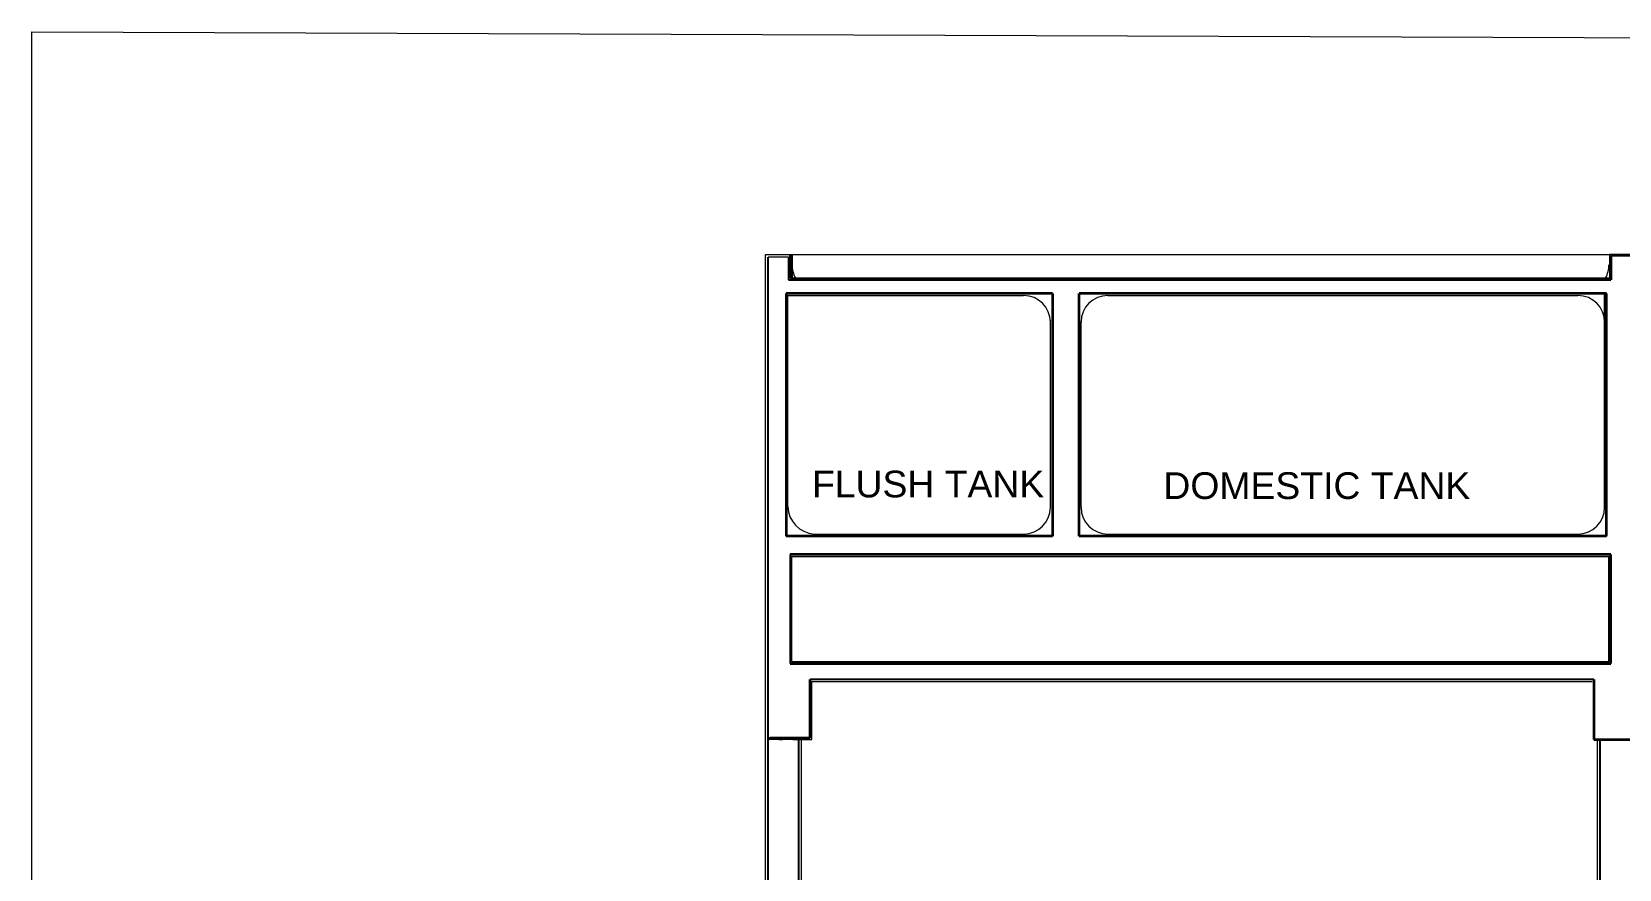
# Model space of a CAD drawing. Header units: millimetres. Extents: x -1932176 to 78768, y -1967 to 1266654.
# Drawn here: x -397321 to -385438, y 411596 to 417863 of the extents above; entities that cross this region are included whole.
import ezdxf

# ---------------------------------------------------------------- set-up
doc = ezdxf.new("R2010")
doc.units = ezdxf.units.MM
for name, color, linetype, lineweight in [('NAMES', 252, 'Continuous', 15), ('PLASTER', 252, 'Continuous', 15), ('SHEET', 7, 'Continuous', 13)]:
    doc.layers.add(name, color=color, linetype=linetype, lineweight=lineweight)
doc.styles.get("Standard").update_dxf_attribs({"font": 'arial.ttf'})

msp = doc.modelspace()

# ---------------------------------------------------------------- linework, layer by layer
at = {"linetype": 'Continuous', "lineweight": 20, "ltscale": 2}
for p, q in [((-391829.40563, 416195.91305), (-385510.78637, 416195.91305)), ((-391640.44299, 416021.43746), (-385510.78637, 416021.43746)), ((-391661.96493, 415889.49781), (-389895.88395, 415889.49781)), ((-391602.67546, 415904.49781), (-389680.88395, 415904.49781)), ((-389265.88395, 415889.49781), (-385746.8418, 415889.49781)), ((-391606.76123, 414089.49781), (-389680.88395, 414089.49781)), ((-391464.06552, 414104.49781), (-389895.88395, 414104.49781)), ((-389480.88395, 414089.49781), (-385531.8418, 414089.49781)), ((-389265.88395, 414104.49781), (-385746.8418, 414104.49781)), ((-391629.94997, 413936.43746), (-385514.40563, 413936.43746)), ((-391574.32507, 413951.43746), (-385499.40563, 413951.43746)), ((-385514.40563, 413151.43746), (-385514.40563, 413936.43746)), ((-391644.52877, 413136.43746), (-385499.40563, 413136.43746)), ((-391631.42561, 413151.43746), (-385514.40563, 413151.43746)), ((-391482.52877, 413001.43746), (-385640.73179, 413001.43746))]:
    msp.add_line(p, q, dxfattribs=at)
for p, q in [((-391809.40563, 385406.43746), (-391809.40563, 416177.29517)), ((-391642.40814, 413951.43746), (-391644.52877, 413136.43746)), ((-385628.71799, 413016.43746), (-391494.52877, 413016.43746)), ((-391810.1283, 412578.53451), (-391580.1283, 412578.53451)), ((-391579.40563, 409106.43746), (-391579.40563, 412578.50463)), ((-385579.40563, 410606.43746), (-385579.40563, 412566.43746)), ((-385579.40563, 410616.43746), (-385579.40563, 412566.43746))]:
    msp.add_line(p, q)
at = {"linetype": 'ByBlock', "lineweight": 35}
for p, q in [((-391640.44299, 416021.43746), (-391640.44299, 416195.91305)), ((-385349.40563, 416189.11336), (-385499.40563, 416189.11336)), ((-385499.40563, 416189.11336), (-385499.40563, 416006.43746)), ((-385499.40563, 416006.43746), (-391656.93103, 416006.43746)), ((-391672.88889, 415904.49781), (-391674.53206, 414089.49781)), ((-389680.88395, 415904.49781), (-391672.88889, 415904.49781)), ((-389680.88395, 415904.49781), (-389680.88395, 414089.49781)), ((-385531.8418, 415904.49781), (-389480.88395, 415904.49781)), ((-389480.88395, 414089.49781), (-389480.88395, 415904.49781)), ((-385531.8418, 414089.49781), (-385531.8418, 415904.49781)), ((-385531.8418, 414089.49781), (-385531.8418, 414186.49781)), ((-389680.88395, 414089.49781), (-391674.53206, 414089.49781)), ((-385531.8418, 414089.49781), (-389480.88395, 414089.49781)), ((-385499.40563, 413951.43746), (-391642.40814, 413951.43746)), ((-385499.40563, 413136.43746), (-385499.40563, 413951.43746)), ((-391644.52877, 413136.43746), (-385499.40563, 413136.43746)), ((-391494.52877, 412578.50463), (-391494.52877, 413016.43746)), ((-385628.71799, 413016.43746), (-385628.71799, 412566.43746)), ((-391794.52877, 412578.50463), (-391494.52877, 412578.50463)), ((-385628.71799, 412566.43746), (-385349.40563, 412566.43746))]:
    msp.add_line(p, q, dxfattribs=at)
at = {"color": 18, "linetype": 'Continuous', "lineweight": 20, "ltscale": 5, "true_color": 0x000000}
for p, q in [((-391629.48883, 416195.91305), (-391629.48883, 416021.43746)), ((-385329.40563, 416195.91305), (-385510.78637, 416195.91305)), ((-385510.78637, 416195.91305), (-385510.78637, 416021.43746)), ((-385349.40563, 416189.11336), (-385499.40563, 416189.11336)), ((-385499.40563, 416189.11336), (-385499.40563, 416006.43746))]:
    msp.add_line(p, q, dxfattribs=at)
at = {"color": 251, "linetype": 'Continuous', "lineweight": 20, "ltscale": 5}
for p, q in [((-391629.52877, 416021.43746), (-391629.52877, 416086.43746)), ((-385499.40563, 416006.43746), (-385499.40563, 416101.43746)), ((-391656.93103, 416006.43746), (-385499.40563, 416006.43746)), ((-391661.96493, 414311.56498), (-391661.96493, 415889.49781)), ((-389680.88395, 414089.49781), (-389680.88395, 415904.49781)), ((-389480.88395, 414089.49781), (-389480.88395, 415905.23356)), ((-385531.8418, 415904.49781), (-389480.88395, 415904.49781)), ((-385546.8418, 414304.49781), (-385546.8418, 415904.49781)), ((-385531.8418, 414089.49781), (-385531.8418, 415904.49781)), ((-389695.88395, 414304.49781), (-389695.88395, 415705.63388)), ((-389465.88395, 414304.49781), (-389465.88395, 415692.4637)), ((-385531.8418, 414089.49781), (-385531.8418, 414186.49781)), ((-391631.42561, 413151.43746), (-391629.94997, 413936.43746)), ((-385499.40563, 413136.43746), (-385499.40563, 413951.43746))]:
    msp.add_line(p, q, dxfattribs=at)
at = {"color": 18, "linetype": 'Continuous', "lineweight": 20, "ltscale": 50, "true_color": 0x000000}
for p, q in [((-386534.73749, 414091.29781), (-386534.73749, 414093.09781)), ((-386534.73749, 414089.49781), (-386534.73749, 414091.29781)), ((-386300.06725, 414093.09781), (-386300.06725, 414094.89781)), ((-386300.06725, 414091.29781), (-386300.06725, 414093.09781)), ((-386300.06725, 414089.49781), (-386300.06725, 414091.29781)), ((-391494.52877, 412578.50463), (-391494.52877, 413016.43746)), ((-391482.52877, 412566.43746), (-391482.52877, 413001.43746)), ((-385628.71799, 412566.43746), (-385628.71799, 413016.43746)), ((-391794.52877, 412578.50463), (-391810.1283, 412578.53451)), ((-391709.12897, 412566.50463), (-391809.52877, 412566.50463)), ((-391794.52877, 412578.50463), (-391494.52877, 412578.50463)), ((-391724.92856, 412566.50463), (-391699.47668, 412566.50463)), ((-391699.47668, 412578.50463), (-391699.47668, 412566.50463)), ((-391624.52877, 412566.50463), (-391699.47668, 412566.50463)), ((-391624.52877, 412566.46803), (-391482.52877, 412566.43746)), ((-385349.40563, 412566.43746), (-385628.71799, 412566.43746))]:
    msp.add_line(p, q, dxfattribs=at)
at = {"color": 18, "linetype": 'Continuous', "lineweight": 20, "ltscale": 2, "true_color": 0x000000}
for centre, radius, start, end in [((-391429.52877, 416118.55868), 200, 180, 209.052189282), ((-389895.88395, 415689.49781), 200, 0, 90), ((-385746.8418, 415689.49781), 200, 0, 90), ((-391449.11716, 414316.8867), 212.91429, 181.432238112, 265.974046595), ((-389895.88395, 414304.49781), 200, 270, 0), ((-389265.88395, 414304.49781), 200, 180, 270)]:
    msp.add_arc(centre, radius, start, end, dxfattribs=at)
at = {"color": 18, "linetype": 'Continuous', "lineweight": 20, "ltscale": 5, "true_color": 0x000000}
for centre, start, end in [((-385714.40563, 416118.55868), 330.947810718, 0), ((-389265.88395, 415689.49781), 90, 180), ((-385746.8418, 414304.49781), 270, 0)]:
    msp.add_arc(centre, 200, start, end, dxfattribs=at)
at = {"layer": 'NAMES'}
for p, q in [((-391656.93103, 416177.29517), (-391809.40563, 416177.29517)), ((-391656.93103, 416006.43746), (-391656.93103, 416177.29517))]:
    msp.add_line(p, q, dxfattribs=at)
at = {"layer": 'PLASTER'}
for p, q in [((-391829.40563, 385406.43746), (-391829.40563, 416195.91305)), ((-391559.40563, 409106.43746), (-391559.40563, 412578.50463)), ((-385599.40563, 410606.43746), (-385599.40563, 412566.43746))]:
    msp.add_line(p, q, dxfattribs=at)
at = {"layer": 'SHEET'}
msp.add_lwpolyline([(-397320.66447, 417863.34346), (-326918.79622, 417606.90636), (-326918.79622, 380000.11822), (-397320.66447, 380256.55533)], close=True, dxfattribs=at)

# ---------------------------------------------------------------- texts
at = {"color": 18, "linetype": 'Continuous', "lineweight": 20, "ltscale": 5, "true_color": 0x000000}
for s, p in [('FLUSH TANK', (-391480.40035, 414378.70786)), ('DOMESTIC TANK', (-388849.75454, 414366.6305))]:
    msp.add_text(s, height=200, dxfattribs=at).set_placement(p)

doc.saveas('drawing.dxf')
